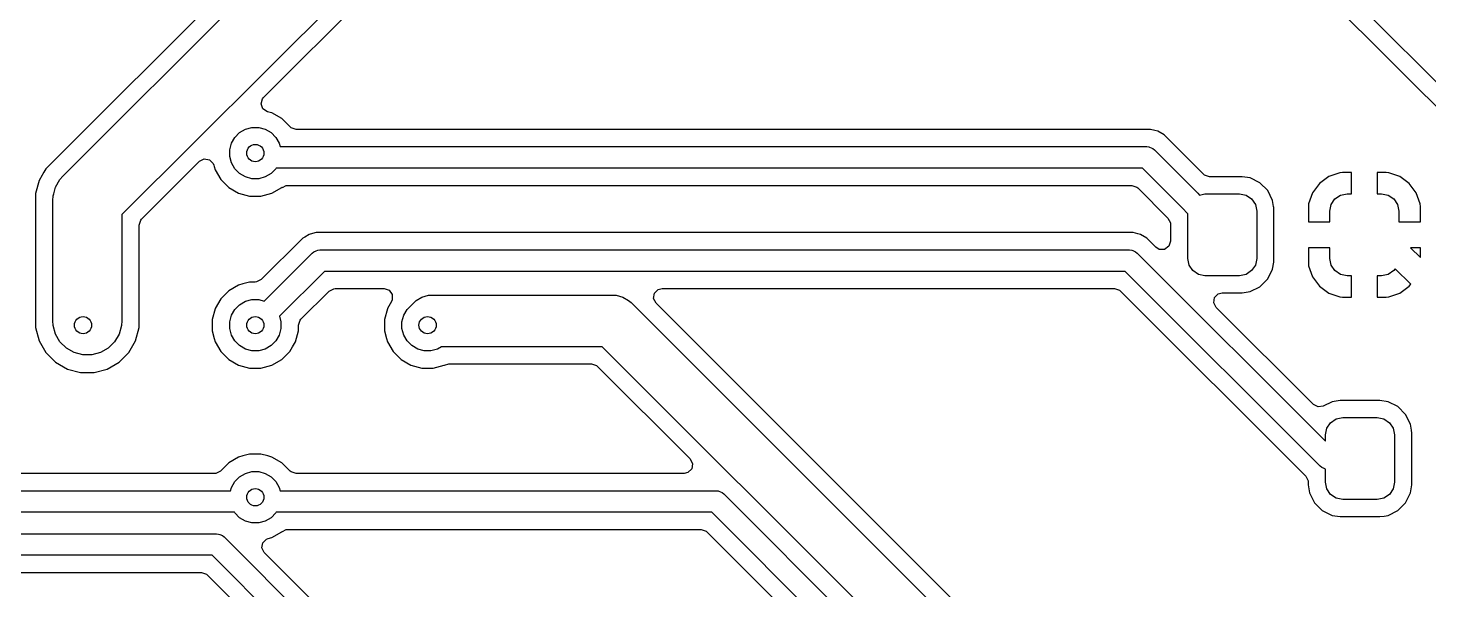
# Model space of a CAD drawing. Header units: millimetres. Extents: x 103.8 to 193.7, y -116.2 to -61.3.
# Drawn here: x 165.11 to 181.38, y -91.82 to -85.3 of the extents above; entities that cross this region are included whole.
import ezdxf

# ---------------------------------------------------------------- set-up
doc = ezdxf.new("R2010")
doc.units = ezdxf.units.MM
doc.layers.add('F.Cu', color=13, linetype='CONTINUOUS', true_color=0xc83434)

msp = doc.modelspace()

# ---------------------------------------------------------------- linework, layer by layer
at = {"layer": 'F.Cu', "linetype": 'CONTINUOUS'}
for p, q in [((165.517157, -87.017157), (171.55684, -80.977474)), ((171.248257, -81.002505), (165.431286, -86.819478)), ((172.565685, -81.1), (166.2, -87.465685)), ((184.6, -89.065686), (176.617157, -81.082843)), ((176.419481, -81.168716), (184.370505, -89.11974)), ((167.845526, -86.103708), (172.61974, -81.329496)), ((167.816671, -86.178889), (167.832506, -86.119788)), ((167.838598, -86.23601), (167.816671, -86.178889)), ((167.832506, -86.119788), (167.845526, -86.103708)), ((167.88991, -86.269332), (167.838598, -86.23601)), ((167.923711, -86.278389), (167.88991, -86.269332)), ((167.943191, -86.283609), (167.923711, -86.278389)), ((168.057309, -86.349496), (167.943189, -86.283609)), ((167.943189, -86.283609), (167.943191, -86.283609)), ((168.057311, -86.349498), (168.057309, -86.349496)), ((168.057314, -86.3495), (168.057311, -86.349498)), ((168.1505, -86.442686), (168.057314, -86.3495)), ((167.511994, -86.567372), (167.567372, -86.511994)), ((167.567372, -86.511994), (167.635195, -86.472836)), ((167.635195, -86.472836), (167.710842, -86.452567)), ((167.710842, -86.452567), (167.789158, -86.452567)), ((167.789158, -86.452567), (167.864805, -86.472836)), ((167.864805, -86.472836), (167.932628, -86.511994)), ((167.932628, -86.511994), (167.988006, -86.567372)), ((168.150501, -86.442688), (168.1505, -86.442686)), ((168.153317, -86.445504), (168.150501, -86.442688)), ((168.16513, -86.455593), (168.153317, -86.445504)), ((168.223321, -86.4745), (168.16513, -86.455593)), ((178.142851, -86.4745), (168.223321, -86.4745)), ((178.142853, -86.4745), (178.142851, -86.4745)), ((178.193521, -86.488076), (178.142853, -86.4745)), ((178.225644, -86.496683), (178.193521, -86.488076)), ((178.299857, -86.539531), (178.225642, -86.496683)), ((178.225642, -86.496683), (178.225644, -86.496683)), ((167.452567, -86.710842), (167.472836, -86.635195)), ((167.472836, -86.635195), (167.511994, -86.567372)), ((167.988006, -86.567372), (168.027164, -86.635195)), ((168.027164, -86.635195), (168.037829, -86.675)), ((168.037829, -86.675), (178.1, -86.675)), ((178.1, -86.675), (178.124386, -86.677402)), ((178.124386, -86.677402), (178.124387, -86.677402)), ((178.124387, -86.677402), (178.131243, -86.680242)), ((178.131243, -86.680242), (178.169446, -86.696066)), ((178.299862, -86.539535), (178.299857, -86.539531)), ((178.755831, -86.995503), (178.299862, -86.539535)), ((165.431283, -86.819479), (165.31948, -86.931283)), ((165.431284, -86.81948), (165.431283, -86.819479)), ((165.431286, -86.819478), (165.431284, -86.81948)), ((166.762578, -87.186657), (167.103705, -86.845529)), ((167.103705, -86.845529), (167.15822, -86.817754)), ((167.15822, -86.817754), (167.218652, -86.827325)), ((167.218652, -86.827325), (167.261917, -86.87059)), ((167.452567, -86.789158), (167.452567, -86.710842)), ((167.472836, -86.864805), (167.452567, -86.789158)), ((178.169446, -86.696066), (178.169451, -86.696071)), ((178.169451, -86.696071), (178.188388, -86.711612)), ((178.188388, -86.711612), (178.688389, -87.211612)), ((165.276579, -87.005592), (165.240424, -87.068212)), ((165.279293, -87.000891), (165.276579, -87.005592)), ((165.296278, -86.97147), (165.279293, -87.000891)), ((165.31948, -86.931283), (165.296278, -86.97147)), ((167.261917, -86.87059), (167.269332, -86.889906)), ((167.269332, -86.889906), (167.27318, -86.904266)), ((167.27318, -86.904266), (167.283609, -86.94319)), ((167.283609, -86.94319), (167.349496, -87.057309)), ((167.511994, -86.932628), (167.472836, -86.864805)), ((167.567372, -86.988006), (167.511994, -86.932628)), ((167.635195, -87.027164), (167.567372, -86.988006)), ((167.932628, -86.988006), (167.864805, -87.027164)), ((167.988006, -86.932628), (167.932628, -86.988006)), ((167.99241, -86.925), (167.988006, -86.932628)), ((178.048224, -86.925), (167.99241, -86.925)), ((178.510188, -87.386965), (178.048224, -86.925)), ((178.767643, -87.005592), (178.755831, -86.995503)), ((178.825834, -87.024499), (178.767643, -87.005592)), ((180.340397, -86.977849), (180.212352, -87.022653)), ((180.340399, -86.977849), (180.340397, -86.977849)), ((180.370796, -86.974999), (180.340399, -86.977849)), ((180.475, -86.974999), (180.370796, -86.974999)), ((180.475, -86.975), (180.475, -86.974999)), ((180.475, -87.224999), (180.475, -86.975)), ((180.775001, -86.974999), (180.775, -86.975)), ((180.775, -86.975), (180.775, -87.224999)), ((180.879211, -86.974999), (180.775001, -86.974999)), ((180.909601, -86.977849), (180.879211, -86.974999)), ((181.037647, -87.022653), (180.909601, -86.977849)), ((165.240423, -87.068215), (165.199499, -87.220943)), ((165.240424, -87.068212), (165.240423, -87.068214)), ((165.240423, -87.068214), (165.240423, -87.068215)), ((165.409693, -87.224386), (165.430448, -87.146926)), ((165.430448, -87.146926), (165.482659, -87.056495)), ((165.482659, -87.056495), (165.517157, -87.017157)), ((167.349496, -87.057309), (167.349498, -87.057311)), ((167.349498, -87.057311), (167.3495, -87.057314)), ((167.3495, -87.057314), (167.442686, -87.1505)), ((167.442686, -87.1505), (167.442688, -87.150501)), ((167.442688, -87.150501), (167.44269, -87.150503)), ((167.44269, -87.150503), (167.55681, -87.21639)), ((167.710842, -87.047433), (167.635195, -87.027164)), ((167.789158, -87.047433), (167.710842, -87.047433)), ((167.864805, -87.027164), (167.789158, -87.047433)), ((167.94319, -87.21639), (168.057309, -87.150503)), ((168.057309, -87.150502), (168.057314, -87.1505)), ((168.057309, -87.150503), (168.057309, -87.150502)), ((168.057314, -87.1505), (168.057317, -87.150496)), ((168.057317, -87.150496), (168.06246, -87.146551)), ((168.06246, -87.146551), (168.064273, -87.148913)), ((168.064273, -87.148913), (168.107834, -87.126719)), ((168.107834, -87.126719), (168.123321, -87.1255)), ((168.123321, -87.1255), (177.924166, -87.1255)), ((177.924166, -87.1255), (177.982357, -87.144407)), ((177.982357, -87.144407), (177.994169, -87.154496)), ((177.994169, -87.154496), (178.345503, -87.505829)), ((179.206519, -87.024499), (178.825834, -87.024499)), ((179.206522, -87.024499), (179.206519, -87.024499)), ((179.300305, -87.039353), (179.206522, -87.024499)), ((179.413342, -87.096949), (179.300304, -87.039353)), ((179.300304, -87.039353), (179.300305, -87.039353)), ((179.50305, -87.186657), (179.413342, -87.096949)), ((180.103207, -87.103208), (180.022654, -87.212351)), ((180.103209, -87.103206), (180.103207, -87.103208)), ((180.212352, -87.022653), (180.103209, -87.103206)), ((181.14679, -87.103206), (181.037647, -87.022653)), ((181.146792, -87.103208), (181.14679, -87.103206)), ((181.227345, -87.212351), (181.146792, -87.103208)), ((165.199499, -87.220943), (165.199499, -87.220945)), ((165.199499, -87.220945), (165.199499, -87.387031)), ((165.4, -87.3), (165.403422, -87.24779)), ((165.4, -88.7), (165.4, -87.3)), ((165.403422, -87.24779), (165.409693, -87.224386)), ((166.429496, -87.519739), (166.762578, -87.186657)), ((167.55681, -87.21639), (167.556808, -87.21639)), ((167.556808, -87.21639), (167.556812, -87.216391)), ((167.556812, -87.216391), (167.556814, -87.216392)), ((167.556814, -87.216392), (167.684108, -87.2505)), ((167.684108, -87.2505), (167.68411, -87.2505)), ((167.68411, -87.2505), (167.81589, -87.2505)), ((167.81589, -87.2505), (167.815892, -87.2505)), ((167.815892, -87.2505), (167.943186, -87.216392)), ((167.943186, -87.216392), (167.943188, -87.21639)), ((167.943188, -87.21639), (167.94319, -87.21639)), ((178.688389, -87.211612), (178.689671, -87.213175)), ((178.689671, -87.213175), (178.691192, -87.214507)), ((178.691192, -87.214507), (178.712654, -87.2374)), ((178.712654, -87.2374), (178.775, -87.224999)), ((178.775, -87.224999), (179.175, -87.224999)), ((179.175, -87.224999), (179.251537, -87.240223)), ((179.251537, -87.240223), (179.316421, -87.283578)), ((179.316421, -87.283578), (179.359776, -87.348462)), ((179.560646, -87.299695), (179.50305, -87.186657)), ((179.560646, -87.299696), (179.560646, -87.299695)), ((179.560647, -87.299698), (179.560646, -87.299696)), ((179.571905, -87.370787), (179.560647, -87.299698)), ((180.022654, -87.212351), (179.97785, -87.340397)), ((180.240224, -87.348462), (180.283579, -87.283578)), ((180.283579, -87.283578), (180.348463, -87.240223)), ((180.348463, -87.240223), (180.425, -87.224999)), ((180.425, -87.224999), (180.475, -87.224999)), ((180.775, -87.224999), (180.825, -87.224999)), ((180.825, -87.224999), (180.901537, -87.240223)), ((180.901537, -87.240223), (180.966421, -87.283578)), ((180.966421, -87.283578), (181.009776, -87.348462)), ((181.272149, -87.340396), (181.227345, -87.212351)), ((165.199499, -87.387031), (165.1995, -87.387044)), ((165.1995, -87.387044), (165.1995, -88.779057)), ((166.2, -87.465685), (166.2, -88.7)), ((178.575, -87.456097), (178.510188, -87.386965)), ((178.575, -87.974999), (178.575, -87.456097)), ((179.359776, -87.348462), (179.375, -87.424999)), ((179.375, -87.424999), (179.375, -87.974999)), ((179.573992, -87.383962), (179.571905, -87.370787)), ((179.573992, -87.383965), (179.573992, -87.383962)), ((179.575499, -87.393481), (179.573992, -87.383965)), ((179.5755, -87.808992), (179.575499, -87.393481)), ((179.97785, -87.340397), (179.975, -87.370787)), ((179.975, -87.370787), (179.975, -87.549998)), ((180.225, -87.424999), (180.240224, -87.348462)), ((180.225, -87.549999), (180.225, -87.424999)), ((181.009776, -87.348462), (181.025, -87.424999)), ((181.025, -87.424999), (181.025, -87.549999)), ((181.272149, -87.340398), (181.272149, -87.340396)), ((181.274999, -87.370795), (181.272149, -87.340398)), ((181.274999, -87.549998), (181.274999, -87.370795)), ((166.4005, -87.589743), (166.419407, -87.531552)), ((166.4005, -88.779057), (166.4005, -87.589743)), ((166.419407, -87.531552), (166.429496, -87.519739)), ((178.345503, -87.505829), (178.373281, -87.560346)), ((178.373281, -87.560346), (178.3745, -87.575833)), ((178.3745, -87.575833), (178.3745, -87.775166)), ((179.975, -87.549998), (179.975001, -87.549999)), ((179.975001, -87.549999), (180.225, -87.549999)), ((181.025, -87.549999), (181.274998, -87.549999)), ((181.274998, -87.549999), (181.274999, -87.549998)), ((168.300137, -87.739535), (167.819168, -88.220504)), ((168.324208, -87.725638), (168.300137, -87.739535)), ((168.37436, -87.696682), (168.324207, -87.725637)), ((168.324207, -87.725637), (168.324208, -87.725638)), ((168.415754, -87.685591), (168.37436, -87.696682)), ((168.457147, -87.6745), (168.415754, -87.685591)), ((177.942853, -87.6745), (168.457147, -87.6745)), ((177.993521, -87.688076), (177.942853, -87.6745)), ((178.025644, -87.696683), (177.993521, -87.688076)), ((178.099857, -87.739531), (178.025642, -87.696683)), ((178.025642, -87.696683), (178.025644, -87.696683)), ((178.099859, -87.739533), (178.099857, -87.739531)), ((178.099862, -87.739535), (178.099859, -87.739533)), ((178.205498, -87.845171), (178.099862, -87.739535)), ((178.3745, -87.775166), (178.355593, -87.833357)), ((179.5755, -87.85), (179.5755, -87.808992)), ((167.853434, -88.469789), (168.411611, -87.911612)), ((168.411611, -87.911612), (168.430553, -87.896067)), ((168.430553, -87.896067), (168.430554, -87.896066)), ((168.430554, -87.896066), (168.456949, -87.885133)), ((168.456949, -87.885133), (168.475613, -87.877402)), ((168.475613, -87.877402), (168.475614, -87.877402)), ((168.475614, -87.877402), (168.5, -87.875)), ((168.5, -87.875), (177.9, -87.875)), ((177.9, -87.875), (177.924386, -87.877402)), ((177.924386, -87.877402), (177.924387, -87.877402)), ((177.924387, -87.877402), (177.937584, -87.882868)), ((177.937584, -87.882868), (177.969446, -87.896066)), ((177.969446, -87.896066), (177.969451, -87.896071)), ((177.969451, -87.896071), (177.988388, -87.911612)), ((177.988388, -87.911612), (180.174999, -90.098223)), ((178.244907, -87.869321), (178.205498, -87.845171)), ((178.306093, -87.869321), (178.244907, -87.869321)), ((178.355593, -87.833357), (178.306093, -87.869321)), ((178.590224, -88.051536), (178.575, -87.974999)), ((179.375, -87.974999), (179.359776, -88.051536)), ((179.5755, -88.00652), (179.5755, -87.85)), ((179.975002, -87.849999), (179.975001, -87.85)), ((179.975001, -87.85), (179.975001, -88.029202)), ((180.225, -87.849999), (179.975002, -87.849999)), ((180.225, -87.974999), (180.225, -87.849999)), ((180.240224, -88.051536), (180.225, -87.974999)), ((181.274999, -87.849999), (181.162131, -87.849999)), ((181.162131, -87.849999), (181.275, -87.962868)), ((181.275, -87.85), (181.274999, -87.849999)), ((181.275, -87.962868), (181.275, -87.85)), ((168.551777, -88.125), (168.03021, -88.646565)), ((177.848224, -88.125), (168.551777, -88.125)), ((180.111612, -90.388388), (177.848224, -88.125)), ((178.633579, -88.11642), (178.590224, -88.051536)), ((178.698463, -88.159775), (178.633579, -88.11642)), ((179.316421, -88.11642), (179.251537, -88.159775)), ((179.359776, -88.051536), (179.316421, -88.11642)), ((179.50305, -88.213341), (179.560646, -88.100303)), ((179.560646, -88.100303), (179.573428, -88.019598)), ((179.573428, -88.019598), (179.5755, -88.00652)), ((179.975001, -88.029202), (179.97785, -88.059599)), ((179.97785, -88.059599), (179.97785, -88.059601)), ((179.97785, -88.059601), (180.022654, -88.187646)), ((180.283579, -88.11642), (180.240224, -88.051536)), ((180.348463, -88.159775), (180.283579, -88.11642)), ((180.966421, -88.11642), (180.901537, -88.159775)), ((180.981588, -88.09372), (180.966421, -88.11642)), ((181.162871, -88.275003), (180.981588, -88.09372)), ((167.556809, -88.283609), (167.44269, -88.349496)), ((167.6062, -88.270375), (167.556809, -88.283609)), ((167.684108, -88.2495), (167.6062, -88.270375)), ((167.749165, -88.2495), (167.684108, -88.2495)), ((167.764652, -88.248281), (167.749165, -88.2495)), ((167.819168, -88.220504), (167.764652, -88.248281)), ((178.775, -88.174999), (178.698463, -88.159775)), ((179.175, -88.174999), (178.775, -88.174999)), ((179.251537, -88.159775), (179.175, -88.174999)), ((179.300304, -88.360645), (179.413342, -88.303049)), ((179.413342, -88.303049), (179.50305, -88.213341)), ((180.022654, -88.187646), (180.103207, -88.296789)), ((180.103207, -88.296789), (180.103209, -88.296791)), ((180.103209, -88.296791), (180.212352, -88.377344)), ((180.425, -88.174999), (180.348463, -88.159775)), ((180.475, -88.174999), (180.425, -88.174999)), ((180.475, -88.424998), (180.475, -88.174999)), ((180.825, -88.174999), (180.775, -88.174999)), ((180.775, -88.174999), (180.775, -88.424997)), ((180.901537, -88.159775), (180.825, -88.174999)), ((181.037647, -88.377344), (181.14679, -88.296791)), ((181.14679, -88.296791), (181.146792, -88.296789)), ((181.146792, -88.296789), (181.162871, -88.275003)), ((167.349496, -88.44269), (167.283609, -88.556809)), ((167.44269, -88.349496), (167.349496, -88.44269)), ((167.567372, -88.511994), (167.635195, -88.472836)), ((167.635195, -88.472836), (167.710842, -88.452567)), ((167.710842, -88.452567), (167.789158, -88.452567)), ((167.789158, -88.452567), (167.853434, -88.469789)), ((168.279496, -88.680831), (168.605831, -88.354496)), ((168.605831, -88.354496), (168.660348, -88.326719)), ((168.660348, -88.326719), (168.675835, -88.3255)), ((168.675835, -88.3255), (169.245684, -88.3255)), ((169.245684, -88.3255), (169.303875, -88.344407)), ((169.33142, -88.474), (169.283609, -88.556809)), ((169.303875, -88.344407), (169.339839, -88.393907)), ((169.339839, -88.455093), (169.33142, -88.474)), ((169.339839, -88.393907), (169.339839, -88.455093)), ((169.567372, -88.511994), (169.617372, -88.461994)), ((169.617372, -88.461994), (169.685195, -88.422836)), ((169.685195, -88.422836), (169.760842, -88.402567)), ((169.760842, -88.402567), (169.8, -88.4)), ((169.8, -88.4), (171.9, -88.4)), ((171.9, -88.4), (171.939158, -88.402567)), ((171.939158, -88.402567), (172.014805, -88.422836)), ((172.014805, -88.422836), (172.082628, -88.461994)), ((172.082628, -88.461994), (172.112132, -88.487868)), ((172.374541, -88.439987), (172.384112, -88.379555)), ((172.402318, -88.494504), (172.374541, -88.439987)), ((172.384112, -88.379555), (172.427377, -88.33629)), ((172.427377, -88.33629), (172.472322, -88.3255)), ((172.472322, -88.3255), (177.724165, -88.3255)), ((177.724165, -88.3255), (177.782356, -88.344407)), ((177.782356, -88.344407), (177.794169, -88.354496)), ((177.794169, -88.354496), (179.945503, -90.50583)), ((178.877052, -88.489985), (178.886623, -88.429553)), ((178.886623, -88.429553), (178.929888, -88.386288)), ((178.929888, -88.386288), (178.97483, -88.375498)), ((178.97483, -88.375498), (179.206518, -88.375498)), ((179.206518, -88.375498), (179.206521, -88.375498)), ((179.206521, -88.375498), (179.206522, -88.375497)), ((179.206522, -88.375497), (179.253411, -88.368071)), ((179.253411, -88.368071), (179.300299, -88.360646)), ((179.300299, -88.360646), (179.300299, -88.360645)), ((179.300299, -88.360645), (179.300304, -88.360645)), ((180.212352, -88.377344), (180.340398, -88.422148)), ((180.340398, -88.422148), (180.370789, -88.424998)), ((180.370789, -88.424998), (180.475, -88.424998)), ((180.775, -88.424997), (180.775001, -88.424998)), ((180.775001, -88.424998), (180.879203, -88.424998)), ((180.879203, -88.424998), (180.9096, -88.422148)), ((180.9096, -88.422148), (180.909602, -88.422148)), ((180.909602, -88.422148), (181.037647, -88.377344)), ((167.28283, -88.559717), (167.2495, -88.684108)), ((167.283609, -88.556809), (167.28283, -88.559717)), ((167.452567, -88.710842), (167.472836, -88.635195)), ((167.472836, -88.635195), (167.511994, -88.567372)), ((167.511994, -88.567372), (167.567372, -88.511994)), ((169.28283, -88.559717), (169.2495, -88.684108)), ((169.283609, -88.556809), (169.28283, -88.559717)), ((169.452567, -88.710842), (169.472836, -88.635195)), ((169.472836, -88.635195), (169.511994, -88.567372)), ((169.511994, -88.567372), (169.567372, -88.511994)), ((172.112132, -88.487868), (177.3, -93.675736)), ((177.229996, -93.322182), (172.402318, -88.494504)), ((178.904829, -88.544502), (178.877052, -88.489985)), ((180.03321, -89.672883), (178.904829, -88.544502)), ((165.1995, -88.779057), (165.240423, -88.931784)), ((165.403422, -88.75221), (165.4, -88.7)), ((165.430448, -88.853073), (165.403422, -88.75221)), ((166.196578, -88.75221), (166.169552, -88.853073)), ((166.2, -88.7), (166.196578, -88.75221)), ((166.359577, -88.931784), (166.4005, -88.779057)), ((167.2495, -88.684108), (167.2495, -88.815892)), ((167.452567, -88.789158), (167.452567, -88.710842)), ((167.472836, -88.864805), (167.452567, -88.789158)), ((168.047433, -88.789158), (168.027164, -88.864805)), ((168.03021, -88.646565), (168.047433, -88.710842)), ((168.047433, -88.710842), (168.047433, -88.789158)), ((168.2505, -88.750835), (168.269407, -88.692644)), ((168.2505, -88.815892), (168.2505, -88.750835)), ((168.269407, -88.692644), (168.279496, -88.680831)), ((169.2495, -88.684108), (169.2495, -88.815892)), ((169.452567, -88.789158), (169.452567, -88.710842)), ((169.472836, -88.864805), (169.452567, -88.789158)), ((165.240423, -88.931784), (165.31948, -89.068716)), ((165.482659, -88.943505), (165.430448, -88.853073)), ((165.556495, -89.017341), (165.482659, -88.943505)), ((166.117341, -88.943505), (166.043505, -89.017341)), ((166.169552, -88.853073), (166.117341, -88.943505)), ((166.28052, -89.068716), (166.359577, -88.931784)), ((167.2495, -88.815892), (167.273751, -88.9064)), ((167.273751, -88.9064), (167.283609, -88.94319)), ((167.283609, -88.94319), (167.349496, -89.057309)), ((167.511994, -88.932628), (167.472836, -88.864805)), ((167.567372, -88.988006), (167.511994, -88.932628)), ((167.988006, -88.932628), (167.932628, -88.988006)), ((168.027164, -88.864805), (167.988006, -88.932628)), ((168.181738, -89.003208), (168.21639, -88.94319)), ((168.21639, -88.943188), (168.216392, -88.943186)), ((168.21639, -88.94319), (168.21639, -88.943188)), ((168.216392, -88.943186), (168.2505, -88.815892)), ((169.2495, -88.815892), (169.273751, -88.9064)), ((169.273751, -88.9064), (169.283609, -88.94319)), ((169.283609, -88.94319), (169.349496, -89.057309)), ((169.511994, -88.932628), (169.472836, -88.864805)), ((169.567372, -88.988006), (169.511994, -88.932628)), ((165.31948, -89.068716), (165.431284, -89.18052)), ((165.646927, -89.069552), (165.556495, -89.017341)), ((165.74779, -89.096578), (165.646927, -89.069552)), ((165.85221, -89.096578), (165.74779, -89.096578)), ((165.953073, -89.069552), (165.85221, -89.096578)), ((166.043505, -89.017341), (165.953073, -89.069552)), ((166.168716, -89.18052), (166.28052, -89.068716)), ((167.349496, -89.057309), (167.349498, -89.057311)), ((167.349498, -89.057311), (167.3495, -89.057314)), ((167.3495, -89.057314), (167.442686, -89.1505)), ((167.635195, -89.027164), (167.567372, -88.988006)), ((167.710842, -89.047433), (167.635195, -89.027164)), ((167.789158, -89.047433), (167.710842, -89.047433)), ((167.864805, -89.027164), (167.789158, -89.047433)), ((167.932628, -88.988006), (167.864805, -89.027164)), ((168.057314, -89.1505), (168.1505, -89.057314)), ((168.1505, -89.057314), (168.181738, -89.003208)), ((169.349496, -89.057309), (169.349498, -89.057311)), ((169.349498, -89.057311), (169.3495, -89.057314)), ((169.3495, -89.057314), (169.442686, -89.1505)), ((169.635195, -89.027164), (169.567372, -88.988006)), ((169.710842, -89.047433), (169.635195, -89.027164)), ((169.789158, -89.047433), (169.710842, -89.047433)), ((169.864805, -89.027164), (169.789158, -89.047433)), ((169.911854, -89), (169.864805, -89.027164)), ((171.775736, -89), (169.911854, -89)), ((178.5, -95.724264), (171.775736, -89)), ((165.431284, -89.18052), (165.568216, -89.259577)), ((165.568216, -89.259577), (165.720943, -89.3005)), ((165.879057, -89.3005), (166.031784, -89.259577)), ((166.031784, -89.259577), (166.168716, -89.18052)), ((167.442686, -89.1505), (167.442688, -89.150501)), ((167.442688, -89.150501), (167.44269, -89.150503)), ((167.44269, -89.150503), (167.55681, -89.21639)), ((167.55681, -89.21639), (167.556808, -89.21639)), ((167.556808, -89.21639), (167.556812, -89.216391)), ((167.556812, -89.216391), (167.556814, -89.216392)), ((167.556814, -89.216392), (167.684108, -89.2505)), ((167.684108, -89.2505), (167.68411, -89.2505)), ((167.68411, -89.2505), (167.81589, -89.2505)), ((167.81589, -89.2505), (167.815892, -89.2505)), ((167.815892, -89.2505), (167.943186, -89.216392)), ((167.943186, -89.216392), (167.943188, -89.21639)), ((167.943188, -89.21639), (167.94319, -89.21639)), ((167.94319, -89.21639), (168.057309, -89.150503)), ((168.057309, -89.150502), (168.057314, -89.1505)), ((168.057309, -89.150503), (168.057309, -89.150502)), ((169.442686, -89.1505), (169.442688, -89.150501)), ((169.442688, -89.150501), (169.44269, -89.150503)), ((169.44269, -89.150503), (169.55681, -89.21639)), ((169.55681, -89.21639), (169.556808, -89.21639)), ((169.556808, -89.21639), (169.556812, -89.216391)), ((169.556812, -89.216391), (169.556814, -89.216392)), ((169.556814, -89.216392), (169.684108, -89.2505)), ((169.684108, -89.2505), (169.68411, -89.2505)), ((169.68411, -89.2505), (169.81589, -89.2505)), ((169.81589, -89.2505), (169.815892, -89.2505)), ((169.815892, -89.2505), (169.943186, -89.216392)), ((169.943186, -89.216392), (169.947741, -89.213761)), ((169.947741, -89.213761), (169.997239, -89.2005)), ((169.997239, -89.2005), (171.651678, -89.2005)), ((171.651678, -89.2005), (171.709869, -89.219407)), ((171.709869, -89.219407), (171.721682, -89.229496)), ((171.721682, -89.229496), (172.797682, -90.305496)), ((165.720943, -89.3005), (165.720945, -89.3005)), ((165.720945, -89.3005), (165.879055, -89.3005)), ((165.879055, -89.3005), (165.879057, -89.3005)), ((180.087727, -89.70066), (180.03321, -89.672883)), ((180.148159, -89.691089), (180.087727, -89.70066)), ((180.249696, -89.639353), (180.148159, -89.691089)), ((180.249699, -89.639352), (180.249696, -89.639353)), ((180.343475, -89.624501), (180.249699, -89.639352)), ((180.343478, -89.6245), (180.343475, -89.624501)), ((180.806521, -89.6245), (180.343478, -89.6245)), ((180.900304, -89.639354), (180.806521, -89.6245)), ((181.013341, -89.69695), (180.900303, -89.639354)), ((180.900303, -89.639354), (180.900304, -89.639354)), ((181.103049, -89.786658), (181.013341, -89.69695)), ((180.190223, -89.948463), (180.233578, -89.883579)), ((180.233578, -89.883579), (180.298462, -89.840224)), ((180.298462, -89.840224), (180.374999, -89.825)), ((180.374999, -89.825), (180.774999, -89.825)), ((180.774999, -89.825), (180.851536, -89.840224)), ((180.851536, -89.840224), (180.91642, -89.883579)), ((180.91642, -89.883579), (180.959775, -89.948463)), ((181.160645, -89.899696), (181.103049, -89.786658)), ((181.160645, -89.899697), (181.160645, -89.899696)), ((181.160646, -89.899699), (181.160645, -89.899697)), ((181.171904, -89.970788), (181.160646, -89.899699)), ((180.174999, -90.025), (180.190223, -89.948463)), ((180.174999, -90.098223), (180.174999, -90.025)), ((180.959775, -89.948463), (180.974999, -90.025)), ((180.974999, -90.025), (180.974999, -90.575)), ((181.173991, -89.983963), (181.171904, -89.970788)), ((181.173991, -89.983966), (181.173991, -89.983963)), ((181.175498, -89.993482), (181.173991, -89.983966)), ((181.175498, -90.296247), (181.175498, -89.993482)), ((167.684108, -90.2495), (167.6062, -90.270375)), ((167.815892, -90.2495), (167.684108, -90.2495)), ((167.893799, -90.270375), (167.815892, -90.2495)), ((167.442686, -90.3495), (167.3495, -90.442686)), ((167.442689, -90.349497), (167.442686, -90.349499)), ((167.442686, -90.349499), (167.442686, -90.3495)), ((167.44269, -90.349496), (167.442689, -90.349497)), ((167.556809, -90.283609), (167.44269, -90.349496)), ((167.6062, -90.270375), (167.556809, -90.283609)), ((167.943191, -90.283609), (167.893799, -90.270375)), ((168.057309, -90.349496), (167.943189, -90.283609)), ((167.943189, -90.283609), (167.943191, -90.283609)), ((168.057311, -90.349498), (168.057309, -90.349496)), ((168.057314, -90.3495), (168.057311, -90.349498)), ((168.1505, -90.442686), (168.057314, -90.3495)), ((172.815888, -90.420445), (172.772623, -90.46371)), ((172.797682, -90.305496), (172.825459, -90.360013)), ((172.825459, -90.360013), (172.815888, -90.420445)), ((180.130553, -90.403933), (180.111612, -90.388388)), ((180.130554, -90.403934), (180.130553, -90.403933)), ((180.156949, -90.414866), (180.130554, -90.403934)), ((180.174999, -90.422343), (180.156949, -90.414866)), ((180.174999, -90.575), (180.174999, -90.422343)), ((181.175498, -90.450001), (181.175498, -90.296247)), ((167.276679, -90.4745), (155.539343, -90.4745)), ((167.292166, -90.473281), (167.276679, -90.4745)), ((167.346683, -90.445504), (167.292166, -90.473281)), ((167.349498, -90.442688), (167.346683, -90.445504)), ((167.3495, -90.442686), (167.349498, -90.442688)), ((167.472836, -90.635195), (167.511994, -90.567372)), ((167.511994, -90.567372), (167.567372, -90.511994)), ((167.567372, -90.511994), (167.635195, -90.472836)), ((167.635195, -90.472836), (167.710842, -90.452567)), ((167.710842, -90.452567), (167.789158, -90.452567)), ((167.789158, -90.452567), (167.864805, -90.472836)), ((167.864805, -90.472836), (167.932628, -90.511994)), ((167.932628, -90.511994), (167.988006, -90.567372)), ((167.988006, -90.567372), (168.027164, -90.635195)), ((168.150501, -90.442688), (168.1505, -90.442686)), ((168.153317, -90.445504), (168.150501, -90.442688)), ((168.16513, -90.455593), (168.153317, -90.445504)), ((168.223321, -90.4745), (168.16513, -90.455593)), ((172.727678, -90.4745), (168.223321, -90.4745)), ((172.772623, -90.46371), (172.727678, -90.4745)), ((179.945503, -90.50583), (179.97328, -90.560347)), ((179.97328, -90.560347), (179.974499, -90.575831)), ((179.974499, -90.575831), (179.974499, -90.606522)), ((180.190223, -90.651537), (180.174999, -90.575)), ((180.974999, -90.575), (180.959775, -90.651537)), ((181.175499, -90.606519), (181.175498, -90.450001)), ((154.051776, -90.675), (167.462171, -90.675)), ((167.462171, -90.675), (167.472836, -90.635195)), ((168.027164, -90.635195), (168.037829, -90.675)), ((168.037829, -90.675), (173.1, -90.675)), ((173.1, -90.675), (173.124386, -90.677402)), ((173.124386, -90.677402), (173.124387, -90.677402)), ((173.124387, -90.677402), (173.131996, -90.680554)), ((173.131996, -90.680554), (173.169446, -90.696066)), ((173.169446, -90.696066), (173.169451, -90.696071)), ((173.169451, -90.696071), (173.188388, -90.711612)), ((173.188388, -90.711612), (178.188388, -95.711612)), ((179.974499, -90.606522), (179.989351, -90.7003)), ((179.989351, -90.7003), (179.989353, -90.700304)), ((179.989353, -90.700304), (180.046949, -90.813342)), ((180.233578, -90.716421), (180.190223, -90.651537)), ((180.298462, -90.759776), (180.233578, -90.716421)), ((180.91642, -90.716421), (180.851536, -90.759776)), ((180.959775, -90.651537), (180.91642, -90.716421)), ((181.103049, -90.813342), (181.160645, -90.700304)), ((181.160645, -90.700304), (181.175499, -90.606519)), ((180.046949, -90.813342), (180.136657, -90.90305)), ((180.136657, -90.90305), (180.249695, -90.960646)), ((180.374999, -90.775), (180.298462, -90.759776)), ((180.774999, -90.775), (180.374999, -90.775)), ((180.851536, -90.759776), (180.774999, -90.775)), ((180.900303, -90.960646), (181.013341, -90.90305)), ((181.013341, -90.90305), (181.103049, -90.813342)), ((167.50759, -90.925), (154, -90.925)), ((167.511994, -90.932628), (167.50759, -90.925)), ((167.567372, -90.988006), (167.511994, -90.932628)), ((167.635195, -91.027164), (167.567372, -90.988006)), ((167.710842, -91.047433), (167.635195, -91.027164)), ((167.789158, -91.047433), (167.710842, -91.047433)), ((167.864805, -91.027164), (167.789158, -91.047433)), ((167.932628, -90.988006), (167.864805, -91.027164)), ((167.988006, -90.932628), (167.932628, -90.988006)), ((167.99241, -90.925), (167.988006, -90.932628)), ((173.048224, -90.925), (167.99241, -90.925)), ((177.975, -95.851776), (173.048224, -90.925)), ((180.249695, -90.960646), (180.34348, -90.9755)), ((180.34348, -90.9755), (180.806517, -90.975499)), ((180.806517, -90.975499), (180.806519, -90.975499)), ((180.806519, -90.975499), (180.80652, -90.975498)), ((180.80652, -90.975498), (180.85341, -90.968072)), ((180.85341, -90.968072), (180.900298, -90.960647)), ((180.900298, -90.960647), (180.900298, -90.960646)), ((180.900298, -90.960646), (180.900303, -90.960646)), ((153.851776, -91.175), (167.3, -91.175)), ((167.3, -91.175), (167.324386, -91.177402)), ((167.324386, -91.177402), (167.324387, -91.177402)), ((167.324387, -91.177402), (167.337584, -91.182868)), ((167.337584, -91.182868), (167.369446, -91.196066)), ((167.369446, -91.196066), (167.369451, -91.196071)), ((167.369451, -91.196071), (167.388388, -91.211612)), ((167.388388, -91.211612), (172.151776, -95.975)), ((167.836073, -91.279003), (167.879338, -91.235738)), ((167.879338, -91.235738), (167.898652, -91.228324)), ((167.898652, -91.228324), (167.943186, -91.216392)), ((167.943186, -91.216392), (168.057314, -91.1505)), ((168.057314, -91.1505), (168.057317, -91.150496)), ((168.057317, -91.150496), (168.06246, -91.146551)), ((168.06246, -91.146551), (168.064273, -91.148913)), ((168.064273, -91.148913), (168.107834, -91.126719)), ((168.107834, -91.126719), (168.123321, -91.1255)), ((168.123321, -91.1255), (172.924165, -91.1255)), ((172.924165, -91.1255), (172.982356, -91.144407)), ((172.982356, -91.144407), (172.994169, -91.154496)), ((172.994169, -91.154496), (175.346156, -93.506483)), ((167.826502, -91.339435), (167.836073, -91.279003)), ((167.854279, -91.393952), (167.826502, -91.339435)), ((172.205831, -95.745504), (167.854279, -91.393952)), ((167.248224, -91.425), (153.8, -91.425)), ((172.011612, -96.188388), (167.248224, -91.425)), ((154.398616, -91.6255), (167.124165, -91.6255)), ((167.124165, -91.6255), (167.182356, -91.644407)), ((167.182356, -91.644407), (167.194169, -91.654496)), ((167.194169, -91.654496), (171.900138, -96.360465))]:
    msp.add_line(p, q, dxfattribs=at)
at = {"layer": 'F.Cu'}
for centre in [(167.75, -86.75), (167.75, -86.75), (165.75, -88.75), (165.75, -88.75), (167.75, -88.75), (167.75, -88.75), (169.75, -88.75), (169.75, -88.75), (167.75, -90.75), (167.75, -90.75)]:
    msp.add_circle(centre, 0.1, dxfattribs=at)

doc.saveas('drawing.dxf')
